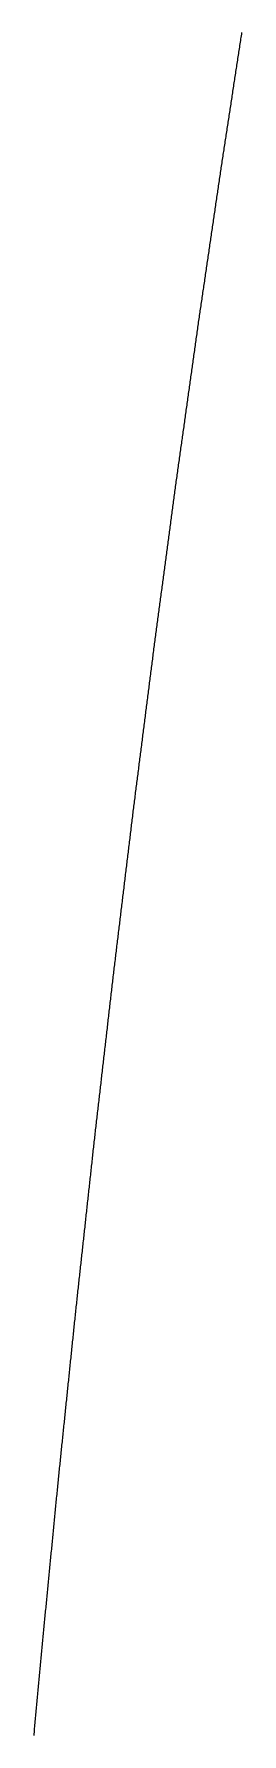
# Model space of a CAD drawing. Extents: x 1 to 322, y 1 to 270.
# Drawn here: x 22.79 to 25.38, y 22.29 to 43.45 of the extents above; entities that cross this region are included whole.
import ezdxf

# ---------------------------------------------------------------- set-up
doc = ezdxf.new("R2010")
doc.units = 0
doc.layers.get('0').update_dxf_attribs({"linetype": 'CONTINUOUS'})

msp = doc.modelspace()

# ---------------------------------------------------------------- linework, layer by layer
msp.add_polyline3d([(22.7917, 22.2728, 0), (22.7938, 22.295, 0), (22.7958, 22.3171, 0), (22.7978, 22.3393, 0), (22.7998, 22.3615, 0), (22.8019, 22.3837, 0), (22.8039, 22.4059, 0), (22.8059, 22.4281, 0), (22.808, 22.4503, 0), (22.81, 22.4725, 0), (22.812, 22.4946, 0), (22.8141, 22.5168, 0), (22.8161, 22.539, 0), (22.8181, 22.5612, 0), (22.8202, 22.5834, 0), (22.8222, 22.6056, 0), (22.8242, 22.6278, 0), (22.8263, 22.65, 0), (22.8283, 22.6721, 0), (22.8303, 22.6943, 0), (22.8323, 22.7165, 0), (22.8344, 22.7387, 0), (22.8364, 22.7609, 0), (22.8384, 22.7831, 0), (22.8405, 22.8053, 0), (22.8425, 22.8275, 0), (22.8445, 22.8496, 0), (22.8466, 22.8718, 0), (22.8486, 22.894, 0), (22.8506, 22.9162, 0), (22.8527, 22.9384, 0), (22.8547, 22.9606, 0), (22.8567, 22.9828, 0), (22.8587, 23.005, 0), (22.8608, 23.0271, 0), (22.8628, 23.0493, 0), (22.8648, 23.0715, 0), (22.8669, 23.0937, 0), (22.8689, 23.1159, 0), (22.8709, 23.1381, 0), (22.873, 23.1603, 0), (22.875, 23.1825, 0), (22.877, 23.2046, 0), (22.8791, 23.2268, 0), (22.8811, 23.249, 0), (22.8831, 23.2712, 0), (22.8852, 23.2934, 0), (22.8873, 23.3154, 0), (22.8894, 23.3374, 0), (22.8916, 23.3594, 0), (22.8937, 23.3814, 0), (22.8958, 23.4034, 0), (22.898, 23.4254, 0), (22.9001, 23.4474, 0), (22.9023, 23.4694, 0), (22.9044, 23.4914, 0), (22.9065, 23.5134, 0), (22.9087, 23.5354, 0), (22.9108, 23.5573, 0), (22.913, 23.5793, 0), (22.9151, 23.6013, 0), (22.9172, 23.6233, 0), (22.9194, 23.6453, 0), (22.9215, 23.6673, 0), (22.9237, 23.6893, 0), (22.9258, 23.7113, 0), (22.9279, 23.7333, 0), (22.9301, 23.7553, 0), (22.9322, 23.7773, 0), (22.9343, 23.7993, 0), (22.9365, 23.8213, 0), (22.9386, 23.8433, 0), (22.9408, 23.8653, 0), (22.9429, 23.8873, 0), (22.945, 23.9093, 0), (22.9472, 23.9313, 0), (22.9493, 23.9533, 0), (22.9515, 23.9753, 0), (22.9536, 23.9973, 0), (22.9557, 24.0193, 0), (22.9579, 24.0412, 0), (22.96, 24.0632, 0), (22.9622, 24.0852, 0), (22.9643, 24.1072, 0), (22.9664, 24.1292, 0), (22.9686, 24.1512, 0), (22.9707, 24.1732, 0), (22.9728, 24.1952, 0), (22.975, 24.2172, 0), (22.9771, 24.2392, 0), (22.9793, 24.2612, 0), (22.9814, 24.2832, 0), (22.9835, 24.3052, 0), (22.9857, 24.3272, 0), (22.9878, 24.3492, 0), (22.99, 24.3712, 0), (22.9921, 24.3932, 0), (22.9942, 24.4152, 0), (22.9964, 24.4372, 0), (22.9985, 24.4592, 0), (23.0007, 24.4812, 0), (23.0028, 24.5032, 0), (23.0049, 24.5251, 0), (23.0071, 24.5471, 0), (23.0092, 24.5691, 0), (23.0113, 24.5911, 0), (23.0135, 24.6131, 0), (23.0156, 24.6351, 0), (23.0178, 24.6571, 0), (23.0199, 24.6791, 0), (23.022, 24.7011, 0), (23.0242, 24.7231, 0), (23.0263, 24.7451, 0), (23.0285, 24.7671, 0), (23.0306, 24.7891, 0), (23.0327, 24.8111, 0), (23.0349, 24.8331, 0), (23.037, 24.8551, 0), (23.0392, 24.8771, 0), (23.0413, 24.8991, 0), (23.0434, 24.9211, 0), (23.0456, 24.9431, 0), (23.0477, 24.9651, 0), (23.0498, 24.9871, 0), (23.052, 25.009, 0), (23.0541, 25.031, 0), (23.0563, 25.053, 0), (23.0584, 25.075, 0), (23.0605, 25.097, 0), (23.0627, 25.119, 0), (23.0648, 25.141, 0), (23.067, 25.163, 0), (23.0691, 25.185, 0), (23.0712, 25.207, 0), (23.0734, 25.229, 0), (23.0755, 25.251, 0), (23.0777, 25.273, 0), (23.0798, 25.295, 0), (23.0819, 25.317, 0), (23.0841, 25.339, 0), (23.0862, 25.361, 0), (23.0883, 25.383, 0), (23.0905, 25.405, 0), (23.0926, 25.427, 0), (23.0949, 25.4488, 0), (23.0971, 25.4706, 0), (23.0993, 25.4924, 0), (23.1016, 25.5142, 0), (23.1038, 25.536, 0), (23.1061, 25.5578, 0), (23.1083, 25.5796, 0), (23.1106, 25.6014, 0), (23.1128, 25.6232, 0), (23.1151, 25.645, 0), (23.1173, 25.6668, 0), (23.1196, 25.6886, 0), (23.1218, 25.7104, 0), (23.1241, 25.7322, 0), (23.1263, 25.754, 0), (23.1286, 25.7758, 0), (23.1308, 25.7977, 0), (23.133, 25.8195, 0), (23.1353, 25.8413, 0), (23.1375, 25.8631, 0), (23.1398, 25.8849, 0), (23.142, 25.9067, 0), (23.1443, 25.9285, 0), (23.1465, 25.9503, 0), (23.1488, 25.9721, 0), (23.151, 25.9939, 0), (23.1533, 26.0157, 0), (23.1555, 26.0375, 0), (23.1578, 26.0593, 0), (23.16, 26.0811, 0), (23.1623, 26.1029, 0), (23.1645, 26.1247, 0), (23.1667, 26.1465, 0), (23.169, 26.1683, 0), (23.1712, 26.1901, 0), (23.1735, 26.2119, 0), (23.1757, 26.2337, 0), (23.178, 26.2555, 0), (23.1802, 26.2773, 0), (23.1825, 26.2991, 0), (23.1847, 26.3209, 0), (23.187, 26.3427, 0), (23.1892, 26.3645, 0), (23.1915, 26.3863, 0), (23.1937, 26.4081, 0), (23.196, 26.4299, 0), (23.1982, 26.4517, 0), (23.2005, 26.4735, 0), (23.2027, 26.4954, 0), (23.2049, 26.5172, 0), (23.2072, 26.539, 0), (23.2094, 26.5608, 0), (23.2117, 26.5826, 0), (23.2139, 26.6044, 0), (23.2162, 26.6262, 0), (23.2184, 26.648, 0), (23.2207, 26.6698, 0), (23.2229, 26.6916, 0), (23.2252, 26.7134, 0), (23.2274, 26.7352, 0), (23.2297, 26.757, 0), (23.2319, 26.7788, 0), (23.2342, 26.8006, 0), (23.2364, 26.8224, 0), (23.2386, 26.8442, 0), (23.2409, 26.866, 0), (23.2431, 26.8878, 0), (23.2454, 26.9096, 0), (23.2476, 26.9314, 0), (23.2499, 26.9532, 0), (23.2521, 26.975, 0), (23.2544, 26.9968, 0), (23.2566, 27.0186, 0), (23.2589, 27.0404, 0), (23.2611, 27.0622, 0), (23.2634, 27.084, 0), (23.2656, 27.1058, 0), (23.2679, 27.1276, 0), (23.2701, 27.1494, 0), (23.2723, 27.1712, 0), (23.2746, 27.193, 0), (23.2768, 27.2149, 0), (23.2791, 27.2367, 0), (23.2813, 27.2585, 0), (23.2836, 27.2803, 0), (23.2858, 27.3021, 0), (23.2881, 27.3239, 0), (23.2903, 27.3457, 0), (23.2926, 27.3675, 0), (23.2948, 27.3893, 0), (23.2971, 27.4111, 0), (23.2993, 27.4329, 0), (23.3016, 27.4547, 0), (23.3038, 27.4765, 0), (23.306, 27.4983, 0), (23.3083, 27.5201, 0), (23.3105, 27.5419, 0), (23.3129, 27.5636, 0), (23.3152, 27.5852, 0), (23.3176, 27.6068, 0), (23.3199, 27.6284, 0), (23.3223, 27.65, 0), (23.3246, 27.6716, 0), (23.327, 27.6933, 0), (23.3293, 27.7149, 0), (23.3317, 27.7365, 0), (23.334, 27.7581, 0), (23.3364, 27.7797, 0), (23.3388, 27.8013, 0), (23.3411, 27.8229, 0), (23.3435, 27.8445, 0), (23.3458, 27.8661, 0), (23.3482, 27.8877, 0), (23.3505, 27.9094, 0), (23.3529, 27.931, 0), (23.3552, 27.9526, 0), (23.3576, 27.9742, 0), (23.3599, 27.9958, 0), (23.3623, 28.0174, 0), (23.3647, 28.039, 0), (23.367, 28.0606, 0), (23.3694, 28.0822, 0), (23.3717, 28.1039, 0), (23.3741, 28.1255, 0), (23.3764, 28.1471, 0), (23.3788, 28.1687, 0), (23.3811, 28.1903, 0), (23.3835, 28.2119, 0), (23.3858, 28.2335, 0), (23.3882, 28.2551, 0), (23.3906, 28.2767, 0), (23.3929, 28.2984, 0), (23.3953, 28.32, 0), (23.3976, 28.3416, 0), (23.4, 28.3632, 0), (23.4023, 28.3848, 0), (23.4047, 28.4064, 0), (23.407, 28.428, 0), (23.4094, 28.4496, 0), (23.4117, 28.4712, 0), (23.4141, 28.4928, 0), (23.4165, 28.5145, 0), (23.4188, 28.5361, 0), (23.4212, 28.5577, 0), (23.4235, 28.5793, 0), (23.4259, 28.6009, 0), (23.4282, 28.6225, 0), (23.4306, 28.6441, 0), (23.4329, 28.6657, 0), (23.4353, 28.6873, 0), (23.4376, 28.709, 0), (23.44, 28.7306, 0), (23.4424, 28.7522, 0), (23.4447, 28.7738, 0), (23.4471, 28.7954, 0), (23.4494, 28.817, 0), (23.4518, 28.8386, 0), (23.4541, 28.8602, 0), (23.4565, 28.8818, 0), (23.4588, 28.9035, 0), (23.4612, 28.9251, 0), (23.4635, 28.9467, 0), (23.4659, 28.9683, 0), (23.4682, 28.9899, 0), (23.4706, 29.0115, 0), (23.473, 29.0331, 0), (23.4753, 29.0547, 0), (23.4777, 29.0763, 0), (23.48, 29.0979, 0), (23.4824, 29.1196, 0), (23.4847, 29.1412, 0), (23.4871, 29.1628, 0), (23.4894, 29.1844, 0), (23.4918, 29.206, 0), (23.4941, 29.2276, 0), (23.4965, 29.2492, 0), (23.4989, 29.2708, 0), (23.5012, 29.2924, 0), (23.5036, 29.3141, 0), (23.5059, 29.3357, 0), (23.5083, 29.3573, 0), (23.5106, 29.3789, 0), (23.513, 29.4005, 0), (23.5153, 29.4221, 0), (23.5177, 29.4437, 0), (23.52, 29.4653, 0), (23.5224, 29.4869, 0), (23.5248, 29.5086, 0), (23.5271, 29.5302, 0), (23.5295, 29.5518, 0), (23.5318, 29.5734, 0), (23.5342, 29.595, 0), (23.5365, 29.6166, 0), (23.5389, 29.6382, 0), (23.5413, 29.6597, 0), (23.5437, 29.6812, 0), (23.5462, 29.7026, 0), (23.5487, 29.724, 0), (23.5511, 29.7454, 0), (23.5536, 29.7668, 0), (23.5561, 29.7883, 0), (23.5585, 29.8097, 0), (23.561, 29.8311, 0), (23.5634, 29.8525, 0), (23.5659, 29.8739, 0), (23.5684, 29.8953, 0), (23.5708, 29.9168, 0), (23.5733, 29.9382, 0), (23.5758, 29.9596, 0), (23.5782, 29.981, 0), (23.5807, 30.0024, 0), (23.5831, 30.0239, 0), (23.5856, 30.0453, 0), (23.5881, 30.0667, 0), (23.5905, 30.0881, 0), (23.593, 30.1095, 0), (23.5954, 30.1309, 0), (23.5979, 30.1524, 0), (23.6004, 30.1738, 0), (23.6028, 30.1952, 0), (23.6053, 30.2166, 0), (23.6078, 30.238, 0), (23.6102, 30.2595, 0), (23.6127, 30.2809, 0), (23.6151, 30.3023, 0), (23.6176, 30.3237, 0), (23.6201, 30.3451, 0), (23.6225, 30.3665, 0), (23.625, 30.388, 0), (23.6275, 30.4094, 0), (23.6299, 30.4308, 0), (23.6324, 30.4522, 0), (23.6348, 30.4736, 0), (23.6373, 30.4951, 0), (23.6398, 30.5165, 0), (23.6422, 30.5379, 0), (23.6447, 30.5593, 0), (23.6472, 30.5807, 0), (23.6496, 30.6021, 0), (23.6521, 30.6236, 0), (23.6545, 30.645, 0), (23.657, 30.6664, 0), (23.6595, 30.6878, 0), (23.6619, 30.7092, 0), (23.6644, 30.7307, 0), (23.6668, 30.7521, 0), (23.6693, 30.7735, 0), (23.6718, 30.7949, 0), (23.6742, 30.8163, 0), (23.6767, 30.8377, 0), (23.6792, 30.8592, 0), (23.6816, 30.8806, 0), (23.6841, 30.902, 0), (23.6865, 30.9234, 0), (23.689, 30.9448, 0), (23.6915, 30.9663, 0), (23.6939, 30.9877, 0), (23.6964, 31.0091, 0), (23.6989, 31.0305, 0), (23.7013, 31.0519, 0), (23.7038, 31.0733, 0), (23.7062, 31.0948, 0), (23.7087, 31.1162, 0), (23.7112, 31.1376, 0), (23.7136, 31.159, 0), (23.7161, 31.1804, 0), (23.7186, 31.2019, 0), (23.721, 31.2233, 0), (23.7235, 31.2447, 0), (23.7259, 31.2661, 0), (23.7284, 31.2875, 0), (23.7309, 31.3089, 0), (23.7333, 31.3304, 0), (23.7358, 31.3518, 0), (23.7382, 31.3732, 0), (23.7407, 31.3946, 0), (23.7432, 31.416, 0), (23.7456, 31.4375, 0), (23.7481, 31.4589, 0), (23.7506, 31.4803, 0), (23.753, 31.5017, 0), (23.7555, 31.5231, 0), (23.7579, 31.5445, 0), (23.7604, 31.566, 0), (23.7629, 31.5874, 0), (23.7653, 31.6088, 0), (23.7678, 31.6302, 0), (23.7703, 31.6516, 0), (23.7727, 31.6731, 0), (23.7752, 31.6945, 0), (23.7776, 31.7159, 0), (23.7801, 31.7373, 0), (23.7827, 31.7585, 0), (23.7853, 31.7797, 0), (23.7878, 31.801, 0), (23.7904, 31.8222, 0), (23.793, 31.8434, 0), (23.7955, 31.8646, 0), (23.7981, 31.8859, 0), (23.8007, 31.9071, 0), (23.8033, 31.9283, 0), (23.8058, 31.9495, 0), (23.8084, 31.9708, 0), (23.811, 31.992, 0), (23.8135, 32.0132, 0), (23.8161, 32.0344, 0), (23.8187, 32.0557, 0), (23.8212, 32.0769, 0), (23.8238, 32.0981, 0), (23.8264, 32.1193, 0), (23.8289, 32.1406, 0), (23.8315, 32.1618, 0), (23.8341, 32.183, 0), (23.8367, 32.2042, 0), (23.8392, 32.2255, 0), (23.8418, 32.2467, 0), (23.8444, 32.2679, 0), (23.8469, 32.2891, 0), (23.8495, 32.3104, 0), (23.8521, 32.3316, 0), (23.8546, 32.3528, 0), (23.8572, 32.374, 0), (23.8598, 32.3953, 0), (23.8624, 32.4165, 0), (23.8649, 32.4377, 0), (23.8675, 32.4589, 0), (23.8701, 32.4802, 0), (23.8726, 32.5014, 0), (23.8752, 32.5226, 0), (23.8778, 32.5438, 0), (23.8803, 32.5651, 0), (23.8829, 32.5863, 0), (23.8855, 32.6075, 0), (23.888, 32.6288, 0), (23.8906, 32.65, 0), (23.8932, 32.6712, 0), (23.8958, 32.6924, 0), (23.8983, 32.7137, 0), (23.9009, 32.7349, 0), (23.9035, 32.7561, 0), (23.906, 32.7773, 0), (23.9086, 32.7986, 0), (23.9112, 32.8198, 0), (23.9137, 32.841, 0), (23.9163, 32.8622, 0), (23.9189, 32.8835, 0), (23.9215, 32.9047, 0), (23.924, 32.9259, 0), (23.9266, 32.9471, 0), (23.9292, 32.9684, 0), (23.9317, 32.9896, 0), (23.9343, 33.0108, 0), (23.9369, 33.032, 0), (23.9394, 33.0533, 0), (23.942, 33.0745, 0), (23.9446, 33.0957, 0), (23.9472, 33.1169, 0), (23.9497, 33.1382, 0), (23.9523, 33.1594, 0), (23.9549, 33.1806, 0), (23.9574, 33.2018, 0), (23.96, 33.2231, 0), (23.9626, 33.2443, 0), (23.9651, 33.2655, 0), (23.9677, 33.2867, 0), (23.9703, 33.308, 0), (23.9728, 33.3292, 0), (23.9754, 33.3504, 0), (23.978, 33.3716, 0), (23.9806, 33.3929, 0), (23.9831, 33.4141, 0), (23.9857, 33.4353, 0), (23.9883, 33.4565, 0), (23.9908, 33.4778, 0), (23.9934, 33.499, 0), (23.996, 33.5202, 0), (23.9985, 33.5415, 0), (24.0011, 33.5627, 0), (24.0037, 33.5839, 0), (24.0063, 33.6051, 0), (24.0088, 33.6264, 0), (24.0114, 33.6476, 0), (24.014, 33.6688, 0), (24.0165, 33.69, 0), (24.0191, 33.7113, 0), (24.0217, 33.7325, 0), (24.0242, 33.7537, 0), (24.0268, 33.7749, 0), (24.0294, 33.7962, 0), (24.0321, 33.8172, 0), (24.0347, 33.8382, 0), (24.0374, 33.8593, 0), (24.0401, 33.8803, 0), (24.0428, 33.9013, 0), (24.0454, 33.9224, 0), (24.0481, 33.9434, 0), (24.0508, 33.9644, 0), (24.0535, 33.9855, 0), (24.0561, 34.0065, 0), (24.0588, 34.0275, 0), (24.0615, 34.0486, 0), (24.0642, 34.0696, 0), (24.0669, 34.0906, 0), (24.0695, 34.1117, 0), (24.0722, 34.1327, 0), (24.0749, 34.1537, 0), (24.0776, 34.1748, 0), (24.0802, 34.1958, 0), (24.0829, 34.2168, 0), (24.0856, 34.2379, 0), (24.0883, 34.2589, 0), (24.0909, 34.2799, 0), (24.0936, 34.3009, 0), (24.0963, 34.322, 0), (24.099, 34.343, 0), (24.1017, 34.364, 0), (24.1043, 34.3851, 0), (24.107, 34.4061, 0), (24.1097, 34.4271, 0), (24.1124, 34.4482, 0), (24.115, 34.4692, 0), (24.1177, 34.4902, 0), (24.1204, 34.5113, 0), (24.1231, 34.5323, 0), (24.1257, 34.5533, 0), (24.1284, 34.5744, 0), (24.1311, 34.5954, 0), (24.1338, 34.6164, 0), (24.1365, 34.6375, 0), (24.1391, 34.6585, 0), (24.1418, 34.6795, 0), (24.1445, 34.7006, 0), (24.1472, 34.7216, 0), (24.1498, 34.7426, 0), (24.1525, 34.7637, 0), (24.1552, 34.7847, 0), (24.1579, 34.8057, 0), (24.1605, 34.8268, 0), (24.1632, 34.8478, 0), (24.1659, 34.8688, 0), (24.1686, 34.8899, 0), (24.1713, 34.9109, 0), (24.1739, 34.9319, 0), (24.1766, 34.953, 0), (24.1793, 34.974, 0), (24.182, 34.995, 0), (24.1846, 35.0161, 0), (24.1873, 35.0371, 0), (24.19, 35.0581, 0), (24.1927, 35.0792, 0), (24.1953, 35.1002, 0), (24.198, 35.1212, 0), (24.2007, 35.1423, 0), (24.2034, 35.1633, 0), (24.2061, 35.1843, 0), (24.2087, 35.2054, 0), (24.2114, 35.2264, 0), (24.2141, 35.2474, 0), (24.2168, 35.2685, 0), (24.2194, 35.2895, 0), (24.2221, 35.3105, 0), (24.2248, 35.3316, 0), (24.2275, 35.3526, 0), (24.2301, 35.3736, 0), (24.2328, 35.3947, 0), (24.2355, 35.4157, 0), (24.2382, 35.4367, 0), (24.2409, 35.4578, 0), (24.2435, 35.4788, 0), (24.2462, 35.4998, 0), (24.2489, 35.5209, 0), (24.2516, 35.5419, 0), (24.2542, 35.5629, 0), (24.2569, 35.584, 0), (24.2596, 35.605, 0), (24.2623, 35.626, 0), (24.2649, 35.6471, 0), (24.2676, 35.6681, 0), (24.2703, 35.6891, 0), (24.273, 35.7102, 0), (24.2757, 35.7312, 0), (24.2783, 35.7522, 0), (24.281, 35.7733, 0), (24.2837, 35.7943, 0), (24.2864, 35.8153, 0), (24.289, 35.8364, 0), (24.2918, 35.8572, 0), (24.2946, 35.8781, 0), (24.2974, 35.8989, 0), (24.3002, 35.9198, 0), (24.3029, 35.9406, 0), (24.3057, 35.9614, 0), (24.3085, 35.9823, 0), (24.3113, 36.0031, 0), (24.3141, 36.024, 0), (24.3169, 36.0448, 0), (24.3196, 36.0656, 0), (24.3224, 36.0865, 0), (24.3252, 36.1073, 0), (24.328, 36.1282, 0), (24.3308, 36.149, 0), (24.3336, 36.1698, 0), (24.3364, 36.1907, 0), (24.3391, 36.2115, 0), (24.3419, 36.2324, 0), (24.3447, 36.2532, 0), (24.3475, 36.274, 0), (24.3503, 36.2949, 0), (24.3531, 36.3157, 0), (24.3558, 36.3366, 0), (24.3586, 36.3574, 0), (24.3614, 36.3782, 0), (24.3642, 36.3991, 0), (24.367, 36.4199, 0), (24.3698, 36.4408, 0), (24.3725, 36.4616, 0), (24.3753, 36.4824, 0), (24.3781, 36.5033, 0), (24.3809, 36.5241, 0), (24.3837, 36.545, 0), (24.3865, 36.5658, 0), (24.3893, 36.5866, 0), (24.392, 36.6075, 0), (24.3948, 36.6283, 0), (24.3976, 36.6492, 0), (24.4004, 36.67, 0), (24.4032, 36.6908, 0), (24.406, 36.7117, 0), (24.4087, 36.7325, 0), (24.4115, 36.7534, 0), (24.4143, 36.7742, 0), (24.4171, 36.795, 0), (24.4199, 36.8159, 0), (24.4227, 36.8367, 0), (24.4254, 36.8576, 0), (24.4282, 36.8784, 0), (24.431, 36.8992, 0), (24.4338, 36.9201, 0), (24.4366, 36.9409, 0), (24.4394, 36.9618, 0), (24.4422, 36.9826, 0), (24.4449, 37.0034, 0), (24.4477, 37.0243, 0), (24.4505, 37.0451, 0), (24.4533, 37.066, 0), (24.4561, 37.0868, 0), (24.4589, 37.1076, 0), (24.4616, 37.1285, 0), (24.4644, 37.1493, 0), (24.4672, 37.1702, 0), (24.47, 37.191, 0), (24.4728, 37.2118, 0), (24.4756, 37.2327, 0), (24.4783, 37.2535, 0), (24.4811, 37.2744, 0), (24.4839, 37.2952, 0), (24.4867, 37.316, 0), (24.4895, 37.3369, 0), (24.4923, 37.3577, 0), (24.4951, 37.3786, 0), (24.4978, 37.3994, 0), (24.5006, 37.4202, 0), (24.5034, 37.4411, 0), (24.5062, 37.4619, 0), (24.509, 37.4828, 0), (24.5118, 37.5036, 0), (24.5145, 37.5244, 0), (24.5173, 37.5453, 0), (24.5201, 37.5661, 0), (24.5229, 37.587, 0), (24.5257, 37.6078, 0), (24.5285, 37.6286, 0), (24.5312, 37.6495, 0), (24.534, 37.6703, 0), (24.5368, 37.6912, 0), (24.5396, 37.712, 0), (24.5424, 37.7328, 0), (24.5452, 37.7537, 0), (24.548, 37.7745, 0), (24.5507, 37.7954, 0), (24.5535, 37.8162, 0), (24.5563, 37.837, 0), (24.5591, 37.8579, 0), (24.5619, 37.8786, 0), (24.5648, 37.8993, 0), (24.5677, 37.9199, 0), (24.5706, 37.9406, 0), (24.5735, 37.9612, 0), (24.5764, 37.9819, 0), (24.5793, 38.0025, 0), (24.5822, 38.0231, 0), (24.5851, 38.0438, 0), (24.588, 38.0644, 0), (24.5909, 38.0851, 0), (24.5937, 38.1057, 0), (24.5966, 38.1264, 0), (24.5995, 38.147, 0), (24.6024, 38.1677, 0), (24.6053, 38.1883, 0), (24.6082, 38.209, 0), (24.6111, 38.2296, 0), (24.614, 38.2503, 0), (24.6169, 38.2709, 0), (24.6198, 38.2916, 0), (24.6227, 38.3122, 0), (24.6255, 38.3329, 0), (24.6284, 38.3535, 0), (24.6313, 38.3741, 0), (24.6342, 38.3948, 0), (24.6371, 38.4154, 0), (24.64, 38.4361, 0), (24.6429, 38.4567, 0), (24.6458, 38.4774, 0), (24.6487, 38.498, 0), (24.6516, 38.5187, 0), (24.6545, 38.5393, 0), (24.6574, 38.56, 0), (24.6602, 38.5806, 0), (24.6631, 38.6013, 0), (24.666, 38.6219, 0), (24.6689, 38.6426, 0), (24.6718, 38.6632, 0), (24.6747, 38.6839, 0), (24.6776, 38.7045, 0), (24.6805, 38.7252, 0), (24.6834, 38.7458, 0), (24.6863, 38.7664, 0), (24.6892, 38.7871, 0), (24.692, 38.8077, 0), (24.6949, 38.8284, 0), (24.6978, 38.849, 0), (24.7007, 38.8697, 0), (24.7036, 38.8903, 0), (24.7065, 38.911, 0), (24.7094, 38.9316, 0), (24.7123, 38.9523, 0), (24.7152, 38.9729, 0), (24.7181, 38.9936, 0), (24.721, 39.0142, 0), (24.7239, 39.0349, 0), (24.7267, 39.0555, 0), (24.7296, 39.0762, 0), (24.7325, 39.0968, 0), (24.7354, 39.1175, 0), (24.7383, 39.1381, 0), (24.7412, 39.1587, 0), (24.7441, 39.1794, 0), (24.747, 39.2, 0), (24.7499, 39.2207, 0), (24.7528, 39.2413, 0), (24.7557, 39.262, 0), (24.7585, 39.2826, 0), (24.7614, 39.3033, 0), (24.7643, 39.3239, 0), (24.7672, 39.3446, 0), (24.7701, 39.3652, 0), (24.773, 39.3859, 0), (24.7759, 39.4065, 0), (24.7788, 39.4272, 0), (24.7817, 39.4478, 0), (24.7846, 39.4685, 0), (24.7875, 39.4891, 0), (24.7904, 39.5098, 0), (24.7932, 39.5304, 0), (24.7961, 39.551, 0), (24.799, 39.5717, 0), (24.8019, 39.5923, 0), (24.8048, 39.613, 0), (24.8077, 39.6336, 0), (24.8106, 39.6543, 0), (24.8135, 39.6749, 0), (24.8164, 39.6956, 0), (24.8193, 39.7162, 0), (24.8222, 39.7369, 0), (24.825, 39.7575, 0), (24.8279, 39.7782, 0), (24.8308, 39.7988, 0), (24.8337, 39.8195, 0), (24.8366, 39.8401, 0), (24.8395, 39.8608, 0), (24.8424, 39.8813, 0), (24.8454, 39.9018, 0), (24.8484, 39.9222, 0), (24.8514, 39.9427, 0), (24.8544, 39.9631, 0), (24.8574, 39.9836, 0), (24.8604, 40.0041, 0), (24.8634, 40.0245, 0), (24.8664, 40.045, 0), (24.8694, 40.0654, 0), (24.8724, 40.0859, 0), (24.8754, 40.1063, 0), (24.8784, 40.1268, 0), (24.8814, 40.1472, 0), (24.8844, 40.1677, 0), (24.8874, 40.1881, 0), (24.8904, 40.2086, 0), (24.8934, 40.2291, 0), (24.8964, 40.2495, 0), (24.8994, 40.27, 0), (24.9024, 40.2904, 0), (24.9054, 40.3109, 0), (24.9084, 40.3313, 0), (24.9114, 40.3518, 0), (24.9144, 40.3722, 0), (24.9174, 40.3927, 0), (24.9204, 40.4131, 0), (24.9234, 40.4336, 0), (24.9264, 40.4541, 0), (24.9294, 40.4745, 0), (24.9324, 40.495, 0), (24.9354, 40.5154, 0), (24.9384, 40.5359, 0), (24.9414, 40.5563, 0), (24.9444, 40.5768, 0), (24.9474, 40.5972, 0), (24.9504, 40.6177, 0), (24.9534, 40.6381, 0), (24.9564, 40.6586, 0), (24.9594, 40.679, 0), (24.9624, 40.6995, 0), (24.9654, 40.72, 0), (24.9684, 40.7404, 0), (24.9714, 40.7609, 0), (24.9744, 40.7813, 0), (24.9774, 40.8018, 0), (24.9804, 40.8222, 0), (24.9834, 40.8427, 0), (24.9864, 40.8631, 0), (24.9894, 40.8836, 0), (24.9924, 40.904, 0), (24.9954, 40.9245, 0), (24.9984, 40.945, 0), (25.0014, 40.9654, 0), (25.0044, 40.9859, 0), (25.0073, 41.0063, 0), (25.0103, 41.0268, 0), (25.0133, 41.0472, 0), (25.0163, 41.0677, 0), (25.0193, 41.0881, 0), (25.0223, 41.1086, 0), (25.0253, 41.129, 0), (25.0283, 41.1495, 0), (25.0313, 41.17, 0), (25.0343, 41.1904, 0), (25.0373, 41.2109, 0), (25.0403, 41.2313, 0), (25.0433, 41.2518, 0), (25.0463, 41.2722, 0), (25.0493, 41.2927, 0), (25.0523, 41.3131, 0), (25.0553, 41.3336, 0), (25.0583, 41.354, 0), (25.0613, 41.3745, 0), (25.0643, 41.395, 0), (25.0673, 41.4154, 0), (25.0703, 41.4359, 0), (25.0733, 41.4563, 0), (25.0763, 41.4768, 0), (25.0793, 41.4972, 0), (25.0823, 41.5177, 0), (25.0853, 41.5381, 0), (25.0883, 41.5586, 0), (25.0913, 41.579, 0), (25.0943, 41.5995, 0), (25.0973, 41.62, 0), (25.1003, 41.6404, 0), (25.1033, 41.6609, 0), (25.1063, 41.6813, 0), (25.1093, 41.7018, 0), (25.1123, 41.7222, 0), (25.1153, 41.7427, 0), (25.1183, 41.7631, 0), (25.1213, 41.7836, 0), (25.1243, 41.804, 0), (25.1273, 41.8245, 0), (25.1303, 41.8449, 0), (25.1333, 41.8654, 0), (25.1364, 41.8856, 0), (25.1395, 41.9059, 0), (25.1426, 41.9261, 0), (25.1457, 41.9464, 0), (25.1488, 41.9667, 0), (25.1519, 41.9869, 0), (25.155, 42.0072, 0), (25.1581, 42.0275, 0), (25.1612, 42.0477, 0), (25.1644, 42.068, 0), (25.1675, 42.0882, 0), (25.1706, 42.1085, 0), (25.1737, 42.1288, 0), (25.1768, 42.149, 0), (25.1799, 42.1693, 0), (25.183, 42.1895, 0), (25.1861, 42.2098, 0), (25.1892, 42.2301, 0), (25.1923, 42.2503, 0), (25.1954, 42.2706, 0), (25.1985, 42.2909, 0), (25.2016, 42.3111, 0), (25.2047, 42.3314, 0), (25.2078, 42.3516, 0), (25.2109, 42.3719, 0), (25.214, 42.3922, 0), (25.2171, 42.4124, 0), (25.2202, 42.4327, 0), (25.2233, 42.4529, 0), (25.2265, 42.4732, 0), (25.2296, 42.4935, 0), (25.2327, 42.5137, 0), (25.2358, 42.534, 0), (25.2389, 42.5543, 0), (25.242, 42.5745, 0), (25.2451, 42.5948, 0), (25.2482, 42.615, 0), (25.2513, 42.6353, 0), (25.2544, 42.6556, 0), (25.2575, 42.6758, 0), (25.2606, 42.6961, 0), (25.2637, 42.7163, 0), (25.2668, 42.7366, 0), (25.2699, 42.7569, 0), (25.273, 42.7771, 0), (25.2761, 42.7974, 0), (25.2792, 42.8177, 0), (25.2823, 42.8379, 0), (25.2855, 42.8582, 0), (25.2886, 42.8784, 0), (25.2917, 42.8987, 0), (25.2948, 42.919, 0), (25.2979, 42.9392, 0), (25.301, 42.9595, 0), (25.3041, 42.9797, 0), (25.3072, 43, 0), (25.3103, 43.0203, 0), (25.3134, 43.0405, 0), (25.3165, 43.0608, 0), (25.3196, 43.081, 0), (25.3227, 43.1013, 0), (25.3258, 43.1216, 0), (25.3289, 43.1418, 0), (25.332, 43.1621, 0), (25.3351, 43.1824, 0), (25.3382, 43.2026, 0), (25.3413, 43.2229, 0), (25.3445, 43.2431, 0), (25.3476, 43.2634, 0), (25.3507, 43.2837, 0), (25.3538, 43.3039, 0), (25.3569, 43.3242, 0), (25.36, 43.3444, 0), (25.3631, 43.3647, 0), (25.3662, 43.385, 0), (25.3693, 43.4052, 0), (25.3724, 43.4255, 0), (25.3755, 43.4458, 0), (25.3786, 43.466, 0)])

doc.saveas('drawing.dxf')
